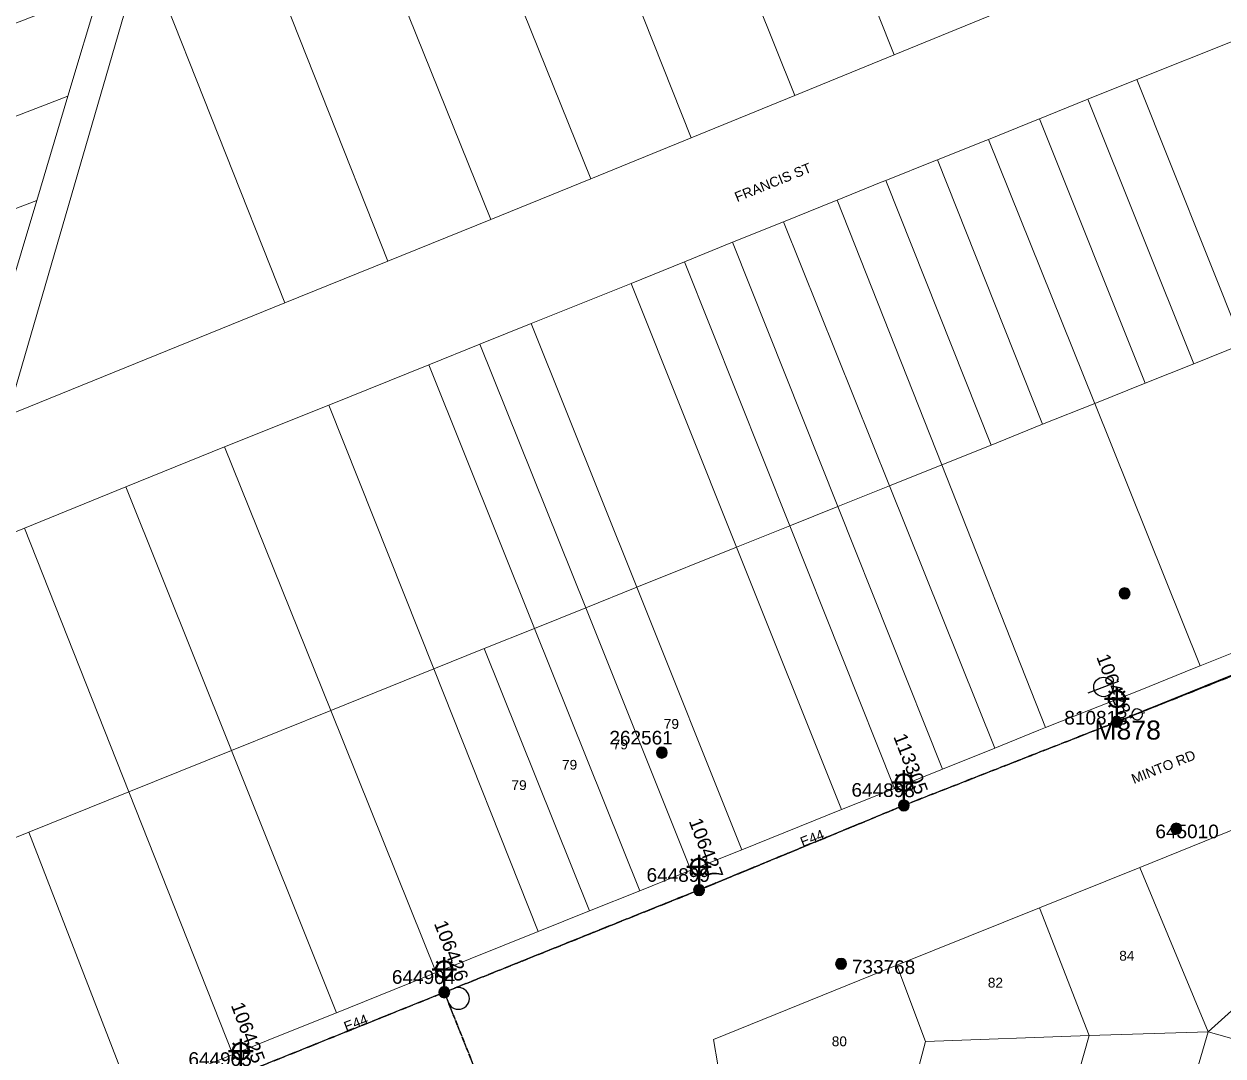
# Model space of a CAD drawing. Header units: metres. Extents: x 300457 to 302353, y 6232868 to 6234686.
# Drawn here: x 301158.7 to 301379.2, y 6233445.1 to 6233634.9 of the extents above; entities that cross this region are included whole.
import ezdxf
from ezdxf.enums import TextEntityAlignment as Align

# ---------------------------------------------------------------- set-up
doc = ezdxf.new("R2010")
doc.units = ezdxf.units.M
doc.linetypes.add('Cable Exist OH', pattern=[1, 1, 0])
doc.layers.get('0').update_dxf_attribs({"color": 6})
for name, color, linetype, lineweight in [('Cadastre Buildings_SP_EXT', 9, 'Continuous', 5), ('Cadastre Land Parcels_SP_EXT', 9, 'Continuous', 5), ('Cadastre Roads_SP_EXT', 9, 'Continuous', 5)]:
    doc.layers.add(name, color=color, linetype=linetype, lineweight=lineweight)
for name, color, linetype in [('Equip_SP_HV_EXT', 7, 'Continuous'), ('Equip_SP_LV_EXT', 7, 'Continuous'), ('Equip_SP_SL_EXT', 7, 'Continuous'), ('Mains_HV_EXT', 7, 'Continuous'), ('Mains_LV_EXT', 7, 'Continuous'), ('Mains_SL_EXT', 7, 'Continuous'), ('OH_Details_SP_MISC', 7, 'Continuous'), ('SupportsOH_SP_TR_HV_LV_SL_EXT', 7, 'Continuous')]:
    doc.layers.add(name, color=color, linetype=linetype)
doc.styles.add('HVSW_LABEL', font='arial.ttf')
doc.styles.add('iecARIAL', font='arial.ttf', dxfattribs={"height": 2})
doc.styles.add('POLE_LABEL', font='arial.ttf')
doc.styles.get("Standard").update_dxf_attribs({"font": 'arial.ttf'})

# ---------------------------------------------------------------- blocks, each defined once
blk = doc.blocks.new('LV_OH_LINKS_OPEN_EXT')
for p, q in [((-0.17, 4.97), (-0.17, 5.46)), ((0.17, 4.97), (0.17, 5.46)), ((-0.17, 3), (-0.17, 2.5)), ((0.17, 3), (0.17, 2.5))]:
    blk.add_line(p, q)
blk.add_lwpolyline([(0, 2.99, 1), (0, 4.98, 1)], format="xyb", close=True)
at = {"flags": 9}
for tag, p in [('ACTUAL_STATUS', (0, 0)), ('CONSTRUCTED_VOLTAGE', (0, -0.2)), ('OPERATING_VOLTAGE', (0, -0.6)), ('ORIENTATION', (0, -0.8)), ('OWNED_BY', (0, -1)), ('STATE', (0, -1.2)), ('SWITCH_TYPE', (0, -1.4)), ('NO_PHASES', (0, -0.4)), ('USAGE', (0, -1.6)), ('LEGEND', (0, -1.8)), ('NOTES', (0, -2))]:
    blk.add_attdef(tag, text='', height=0.2, dxfattribs=at).set_placement(p, align=Align.MIDDLE_LEFT)
at = {"flags": 1}
blk.add_attdef('Z', (0, 0), '', height=0.2, dxfattribs=at)
blk = doc.blocks.new('SL_LANTERN_EXT')
at = {"lineweight": 40}
for p, q in [((-1.46, 5.68), (-1.06, 5.28)), ((0, 1.97), (0, 6.47)), ((1.46, 5.68), (1.06, 5.28)), ((-2.25, 4.22), (2.25, 4.22)), ((-1.46, 2.76), (-1.06, 3.16)), ((0, 0), (0, 2.72)), ((1.46, 2.76), (1.06, 3.16))]:
    blk.add_line(p, q, dxfattribs=at)
blk.add_circle((0, 4.22), 1.5, dxfattribs=at)
at = {"style": 'iecARIAL', "flags": 8}
blk.add_attdef('ASSET_NUM', (1.5, 1.5), '', height=2.5, dxfattribs=at)
for tag, p, height, flags in [('OPERATING_VOLTAGE', (0.98, -1.65), 0.2, 9), ('ORIENTATION', (0.98, -1.85), 0.2, 9), ('OWNED_BY', (0.98, -2.05), 0.2, 9), ('STATE', (0.98, -2.25), 0.2, 9), ('CONSTRUCTED_VOLTAGE', (0.98, -0.65), 0.2, 9), ('CONTROL_TYPE', (0.98, -0.85), 0.2, 9), ('LANTERN_PURPOSE', (0.98, -1.05), 0.2, 9), ('LANTERN_TYPE', (0.98, -1.25), 0.2, 9), ('NO_PHASES', (0.98, -1.45), 0.2, 9), ('LNUMBER', (2.18, -3.25), 2.5, 8), ('USAGE', (0.98, -2.45), 0.2, 9), ('CEXIST', (0.98, -2.65), 0.2, 9), ('CNEW', (0.98, -2.85), 0.2, 9), ('CNUMBER', (0.98, -3.05), 0.2, 9), ('CREMOVE', (0.98, -3.25), 0.2, 9), ('CREPLACE', (0.98, -3.45), 0.2, 9), ('LKINGHEIGHT', (0.98, -3.65), 0.2, 9), ('LBRACKET', (0.98, -3.85), 0.2, 9), ('LBRACKETVOCAB', (0.98, -4.05), 0.2, 9), ('LCATEGORY', (0.98, -4.25), 0.2, 9), ('LCHARGE1', (0.98, -4.45), 0.2, 9), ('LCHARGE1PERCENT', (0.98, -4.65), 0.2, 9), ('LCHARGE2', (0.98, -4.85), 0.2, 9), ('LCHARGE2PERCENT', (0.98, -5.05), 0.2, 9), ('LCHARGE3', (0.98, -5.25), 0.2, 9), ('LCHARGE3PERCENT', (0.98, -5.45), 0.2, 9), ('LEXIST', (0.98, -5.65), 0.2, 9), ('LLAMP', (0.98, -5.85), 0.2, 9), ('LLAMPVOCAB', (0.98, -6.05), 0.2, 9), ('LMAST', (0.98, -6.25), 0.2, 9), ('LMASTVOCAB', (0.98, -6.45), 0.2, 9), ('LNEW', (0.98, -6.65), 0.2, 9), ('LANTNUMBER', (0.98, -6.85), 0.2, 9), ('LOUTREACH', (0.98, -7.25), 0.2, 9), ('LOUTREACHVOCAB', (0.98, -7.45), 0.2, 9), ('LRATECODE', (0.98, -7.65), 0.2, 9), ('LREMOVE', (0.98, -7.85), 0.2, 9), ('LREPLACE', (0.98, -8.05), 0.2, 9), ('LTYPE', (0.98, -8.25), 0.2, 9), ('LTYPEVOCAB', (0.98, -8.45), 0.2, 9), ('LEGEND', (0.98, -8.65), 0.2, 9), ('LOCATION', (0.98, -8.85), 0.2, 9), ('STREETNAME', (0.98, -9.25), 0.2, 9), ('SUBURB', (0.98, -9.45), 0.2, 1), ('NOTES', (0.98, -9.05), 0.2, 9)]:
    blk.add_attdef(tag, p, '', height=height, dxfattribs=dict(flags=flags))
blk = doc.blocks.new('POLE_EXT')
blk.add_hatch(color=256).paths.add_polyline_path([(-1, 0, 1), (1, 0, 1)])
blk.add_lwpolyline([(-1, 0, 1), (1, 0, 1)], format="xyb", close=True)
for tag, height, flags, p in [('pNumber', 2.5, 8, (-17.84, 2.07)), ('OWNED_BY', 0.2, 9, (1.35, -0.4)), ('SPECIAL_USE', 0.2, 9, (1.35, -0.8)), ('STATE', 0.2, 9, (1.35, -1)), ('cLV', 0.2, 9, (1.35, -1.4)), ('hDepth', 0.2, 9, (1.35, -1.6)), ('hDia', 0.2, 9, (1.35, -1.8)), ('cHV', 0.2, 9, (1.35, -2)), ('PARENT', 0.2, 9, (1.35, -0.6)), ('USAGE', 0.2, 9, (1.35, -1.2)), ('LBRACKET', 0.2, 9, (1.35, -2.2)), ('cLinedev', 0.2, 9, (1.35, -3.4)), ('pExisting', 0.2, 9, (1.35, -3.8)), ('pFooting', 0.2, 9, (1.35, -4.4)), ('LExisting', 0.2, 9, (1.35, -2.4)), ('LANTNUMBER', 0.2, 9, (1.35, -2.6)), ('LOther', 0.2, 9, (1.35, -2.8)), ('LRemove', 0.2, 9, (1.35, -3)), ('LEGEND', 0.2, 9, (1.35, -3.2)), ('LOCATION', 0.2, 9, (1.35, -3.6)), ('PFNUMBER', 0.2, 9, (1.35, -4)), ('NEWPFNUMBER', 0.2, 9, (1.35, -4.2)), ('pNew', 0.2, 9, (1.35, -4.6)), ('pRelocate', 0.2, 9, (1.35, -5)), ('pRemove', 0.2, 9, (1.35, -5.2)), ('pReplace', 0.2, 9, (1.35, -5.4)), ('pStay', 0.2, 9, (1.35, -5.6)), ('pType', 0.2, 9, (1.35, -5.8)), ('cspan', 0.2, 9, (1.35, -6)), ('STREETNAME', 0.2, 9, (1.35, -6.2)), ('SUBURB', 0.2, 9, (1.35, -6.4)), ('NOTES', 0.2, 9, (1.35, -6.6)), ('OPERATED_BY', 0.2, 9, (1.36, -7.01)), ('MAINTAINED_BY', 0.2, 9, (1.36, -6.81))]:
    blk.add_attdef(tag, text='', height=height, dxfattribs=dict(flags=flags)).set_placement(p, align=Align.MIDDLE_LEFT)
at = {"style": 'POLE_LABEL'}
for tag, height, flags, p in [('ASSET_NUM', 2.5, 8, (2, 2)), ('STRUCTURE_PLANT_NUMBER', 0.2, 9, (1.35, 0.03)), ('STREET_CODE', 0.2, 9, (1.35, -0.2))]:
    blk.add_attdef(tag, text='', height=height, dxfattribs=dict(at, flags=flags)).set_placement(p, align=Align.MIDDLE_LEFT)
at = {"flags": 1}
blk.add_attdef('Z', (1.35, -7.33), '', height=0.2, dxfattribs=at)
blk = doc.blocks.new('HV_ABS_CLOSED_EXT')
blk.add_line((-3, 6.87), (3, 6.87))
blk.add_circle((0, 6.87), 1.8)
at = {"style": 'HVSW_LABEL'}
for tag, height, flags, p in [('ASSET_NUM', 3.5, 8, (2, 2)), ('STREET_CODE', 0.2, 9, (0, -0.2))]:
    blk.add_attdef(tag, text='', height=height, dxfattribs=dict(at, flags=flags)).set_placement(p, align=Align.MIDDLE_LEFT)
at = {"flags": 1}
blk.add_attdef('Z', (0, 0), '', height=0.2, dxfattribs=at)
at = {"flags": 9}
for tag, p in [('ACTUAL_STATUS', (0, -0.4)), ('CONSTRUCTED_VOLTAGE', (0, -0.6)), ('OPERATING_VOLTAGE', (0, -1)), ('ORIENTATION', (0, -1.2)), ('OWNED_BY', (0, -1.4)), ('STATE', (0, -1.6)), ('SWITCH_TYPE', (0, -1.8)), ('NO_PHASES', (0, -0.8)), ('USAGE', (0, -2)), ('LEGEND', (0, -2.2)), ('STREETNAME', (0, -2.6)), ('SUBURB', (0, -2.8)), ('LOCATION', (0, -2.4)), ('NOTES', (0, -3))]:
    blk.add_attdef(tag, text='', height=0.2, dxfattribs=at).set_placement(p, align=Align.MIDDLE_LEFT)

msp = doc.modelspace()

# ---------------------------------------------------------------- linework, layer by layer
at = {"layer": 'Cadastre Buildings_SP_EXT', "linetype": 'Continuous'}
for points in [[(301402.07, 6233527.74), (301382.8, 6233576.06), (301373.82, 6233572.46), (301364.88, 6233568.89), (301355.61, 6233565.15), (301375.01, 6233516.9), (301383.29, 6233520.22), (301383.48, 6233520.3), (301387.58, 6233521.93), (301392.68, 6233523.96), (301392.88, 6233524.04), (301402.07, 6233527.74)], [(301375.01, 6233516.9), (301355.61, 6233565.15), (301346, 6233561.32), (301336.57, 6233557.49), (301327.48, 6233553.85), (301346.59, 6233505.54), (301354.48, 6233508.7), (301363.95, 6233512.45), (301373.93, 6233516.47), (301375.01, 6233516.9)], [(301110.16, 6233410.54), (301130.05, 6233418.52), (301144.08, 6233424.15), (301159.67, 6233430.41), (301178.34, 6233437.88), (301159.6, 6233486.32), (301140.63, 6233478.74), (301129.32, 6233474.23), (301110.16, 6233410.54)]]:
    msp.add_lwpolyline(points, close=True, dxfattribs=at)
at = {"layer": 'Cadastre Land Parcels_SP_EXT', "linetype": 'Continuous'}
for points in [[(301337.5, 6233636.9), (301312.8, 6233698.03), (301294.35, 6233690.57), (301318.75, 6233629.23), (301337.5, 6233636.9)], [(301318.75, 6233629.23), (301294.35, 6233690.57), (301275.89, 6233683.1), (301300.49, 6233621.76), (301318.75, 6233629.23)], [(301300.49, 6233621.76), (301275.89, 6233683.1), (301257.03, 6233675.46), (301281.43, 6233613.98), (301300.49, 6233621.76)], [(301281.43, 6233613.98), (301257.03, 6233675.46), (301238.17, 6233667.86), (301262.95, 6233606.46), (301281.43, 6233613.98)], [(301262.95, 6233606.46), (301238.17, 6233667.86), (301219.8, 6233660.42), (301244.54, 6233598.98), (301262.95, 6233606.46)], [(301244.54, 6233598.98), (301219.8, 6233660.42), (301201.24, 6233652.94), (301225.65, 6233591.29), (301244.54, 6233598.98)], [(301225.65, 6233591.29), (301201.24, 6233652.94), (301182.31, 6233645.27), (301206.69, 6233583.63), (301225.65, 6233591.29)], [(301155.69, 6233562.92), (301206.69, 6233583.63), (301182.31, 6233645.27), (301179.22, 6233644.01), (301155.69, 6233562.92)], [(301166.81, 6233621.68), (301172.62, 6233641.1), (301125.86, 6233622.98), (301120.14, 6233603.67), (301166.81, 6233621.68)], [(301382.8, 6233576.06), (301401.31, 6233583.57), (301381.79, 6233632.11), (301363.36, 6233624.71), (301382.8, 6233576.06)], [(301382.8, 6233576.06), (301363.36, 6233624.71), (301354.36, 6233621.11), (301373.82, 6233572.46), (301382.8, 6233576.06)], [(301161.07, 6233602.46), (301166.81, 6233621.68), (301120.14, 6233603.67), (301114.6, 6233584.84), (301161.07, 6233602.46)], [(301373.82, 6233572.46), (301354.36, 6233621.11), (301354.07, 6233620.99), (301345.44, 6233617.49), (301364.88, 6233568.89), (301373.82, 6233572.46)], [(301364.88, 6233568.89), (301345.44, 6233617.49), (301344.97, 6233617.31), (301336.07, 6233613.7), (301355.45, 6233565.55), (301355.61, 6233565.15), (301364.88, 6233568.89)], [(301355.61, 6233565.15), (301355.45, 6233565.55), (301336.07, 6233613.7), (301335.1, 6233613.31), (301326.72, 6233609.97), (301346, 6233561.32), (301355.61, 6233565.15)], [(301346, 6233561.32), (301326.72, 6233609.97), (301326.34, 6233609.82), (301317.23, 6233606.17), (301336.57, 6233557.49), (301346, 6233561.32)], [(301336.57, 6233557.49), (301317.23, 6233606.17), (301316.35, 6233605.82), (301308.23, 6233602.55), (301327.48, 6233553.85), (301336.57, 6233557.49)], [(301155.34, 6233583.22), (301161.07, 6233602.46), (301114.6, 6233584.84), (301108.87, 6233565.34), (301155.34, 6233583.22)], [(301327.48, 6233553.85), (301308.23, 6233602.55), (301307.44, 6233602.23), (301298.37, 6233598.56), (301317.9, 6233550.01), (301327.48, 6233553.85)], [(301317.9, 6233550.01), (301298.37, 6233598.56), (301289.03, 6233594.79), (301308.39, 6233546.21), (301317.9, 6233550.01)], [(301308.39, 6233546.21), (301289.03, 6233594.79), (301280.19, 6233591.22), (301299.54, 6233542.65), (301308.39, 6233546.21)], [(301299.54, 6233542.65), (301280.19, 6233591.22), (301270.36, 6233587.22), (301289.76, 6233538.71), (301299.54, 6233542.65)], [(301289.76, 6233538.71), (301270.36, 6233587.22), (301252, 6233579.85), (301271.4, 6233531.34), (301289.76, 6233538.71)], [(301271.4, 6233531.34), (301252, 6233579.85), (301242.56, 6233576.07), (301262.01, 6233527.56), (301271.4, 6233531.34)], [(301262.01, 6233527.56), (301242.56, 6233576.07), (301233.14, 6233572.27), (301252.59, 6233523.77), (301262.01, 6233527.56)], [(301243.36, 6233520.06), (301252.59, 6233523.77), (301233.14, 6233572.27), (301214.76, 6233564.85), (301234.08, 6233516.32), (301243.36, 6233520.06)], [(301234.08, 6233516.32), (301214.76, 6233564.85), (301195.62, 6233557.15), (301215.13, 6233508.69), (301234.08, 6233516.32)], [(301215.13, 6233508.69), (301195.62, 6233557.15), (301177.45, 6233549.79), (301196.85, 6233501.33), (301215.13, 6233508.69)], [(301346.59, 6233505.54), (301327.48, 6233553.85), (301317.9, 6233550.01), (301337.22, 6233501.76), (301345.35, 6233505.04), (301346.59, 6233505.54)], [(301196.85, 6233501.33), (301177.45, 6233549.79), (301158.8, 6233542.22), (301177.99, 6233493.73), (301196.85, 6233501.33)], [(301337.22, 6233501.76), (301317.9, 6233550.01), (301308.39, 6233546.21), (301327.64, 6233497.91), (301337.22, 6233501.76)], [(301327.64, 6233497.91), (301308.39, 6233546.21), (301299.54, 6233542.65), (301318.8, 6233494.34), (301327.64, 6233497.91)], [(301318.8, 6233494.34), (301299.54, 6233542.65), (301289.76, 6233538.71), (301309.06, 6233490.45), (301318.8, 6233494.34)], [(301140.63, 6233478.74), (301159.6, 6233486.32), (301177.99, 6233493.73), (301158.8, 6233542.22), (301148.58, 6233538.13), (301129.32, 6233474.23), (301140.63, 6233478.74)], [(301309.06, 6233490.45), (301289.76, 6233538.71), (301271.4, 6233531.34), (301290.71, 6233483.08), (301309.06, 6233490.45)], [(301290.71, 6233483.08), (301271.4, 6233531.34), (301262.01, 6233527.56), (301281.36, 6233479.3), (301290.71, 6233483.08)], [(301281.36, 6233479.3), (301262.01, 6233527.56), (301252.59, 6233523.77), (301271.94, 6233475.53), (301281.36, 6233479.3)], [(301271.94, 6233475.53), (301252.59, 6233523.77), (301243.36, 6233520.06), (301262.7, 6233471.83), (301271.94, 6233475.53)], [(301262.7, 6233471.83), (301243.36, 6233520.06), (301234.08, 6233516.32), (301253.29, 6233468.04), (301262.7, 6233471.83)], [(301253.29, 6233468.04), (301234.08, 6233516.32), (301215.13, 6233508.69), (301234.52, 6233460.48), (301253.29, 6233468.04)], [(301234.52, 6233460.48), (301215.13, 6233508.69), (301196.85, 6233501.33), (301216.16, 6233453.11), (301234.52, 6233460.48)], [(301216.16, 6233453.11), (301196.85, 6233501.33), (301177.99, 6233493.73), (301197.1, 6233445.43), (301205.92, 6233448.98), (301216.16, 6233453.11)], [(301197.1, 6233445.43), (301177.99, 6233493.73), (301159.6, 6233486.32), (301178.34, 6233437.88), (301197.1, 6233445.43)], [(301394.38, 6233465.74), (301385.26, 6233488.46), (301363.91, 6233479.84), (301376.49, 6233449.61), (301394.38, 6233465.74)], [(301363.91, 6233479.84), (301345.47, 6233472.39), (301354.62, 6233448.9), (301376.49, 6233449.61), (301363.91, 6233479.84)], [(301345.47, 6233472.39), (301319.25, 6233461.85), (301324.5, 6233447.8), (301354.62, 6233448.9), (301345.47, 6233472.39)], [(301421.16, 6233458.36), (301394.38, 6233465.74), (301376.49, 6233449.61), (301395.41, 6233444.29), (301415.24, 6233438.72), (301421.16, 6233458.36)], [(301324.5, 6233447.8), (301319.25, 6233461.85), (301285.52, 6233448.2), (301286.31, 6233443.51), (301320.7, 6233433.39), (301324.5, 6233447.8)], [(301354.62, 6233448.9), (301324.5, 6233447.8), (301320.7, 6233433.39), (301347.92, 6233425.29), (301354.62, 6233448.9)], [(301367.66, 6233419.5), (301376.49, 6233449.61), (301354.62, 6233448.9), (301347.92, 6233425.29), (301367.66, 6233419.5)], [(301395.41, 6233444.29), (301376.49, 6233449.61), (301367.66, 6233419.5), (301386.82, 6233413.88), (301395.41, 6233444.29)]]:
    msp.add_lwpolyline(points, close=True, dxfattribs=at)
at = {"layer": 'Cadastre Roads_SP_EXT', "linetype": 'Continuous'}
msp.add_lwpolyline([(301155.69, 6233562.92), (301179.22, 6233644.01), (301175.42, 6233642.33), (301172.62, 6233641.1), (301166.81, 6233621.68), (301161.07, 6233602.46), (301155.34, 6233583.22), (301148.68, 6233560.7), (301151.62, 6233561.63), (301155.69, 6233562.92)], close=True, dxfattribs=at)
for points in [[(301337.5, 6233636.9), (301318.75, 6233629.23), (301300.49, 6233621.76), (301281.43, 6233613.98), (301262.95, 6233606.46), (301244.54, 6233598.98), (301225.65, 6233591.29), (301206.69, 6233583.63), (301155.69, 6233562.92)], [(301148.58, 6233538.13), (301158.8, 6233542.22), (301177.45, 6233549.79), (301195.62, 6233557.15), (301214.76, 6233564.85), (301233.14, 6233572.27), (301242.56, 6233576.07), (301252, 6233579.85), (301270.36, 6233587.22), (301280.19, 6233591.22), (301289.03, 6233594.79), (301298.37, 6233598.56), (301307.44, 6233602.23), (301308.23, 6233602.55), (301316.35, 6233605.82), (301317.23, 6233606.17), (301326.34, 6233609.82), (301326.72, 6233609.97), (301335.1, 6233613.31), (301336.07, 6233613.7), (301344.97, 6233617.31), (301345.44, 6233617.49), (301354.07, 6233620.99), (301354.36, 6233621.11), (301363.36, 6233624.71), (301381.79, 6233632.11)]]:
    msp.add_lwpolyline(points, dxfattribs=at)
at = {"layer": 'Mains_HV_EXT', "linetype": 'Cable Exist OH'}
for points in [[(301359.67, 6233506.59), (301444.68, 6233540.57)], [(301245.39, 6233433.39), (301236.01, 6233456.86), (301282.85, 6233475.67), (301320.52, 6233491.24), (301359.67, 6233506.59)]]:
    msp.add_lwpolyline(points, dxfattribs=at)
at = {"layer": 'Mains_LV_EXT', "linetype": 'Cable Exist OH'}
for points in [[(301359.67, 6233506.59), (301402.43, 6233523.87)], [(301282.85, 6233475.69), (301320.52, 6233491.24), (301359.67, 6233506.59)], [(301236.01, 6233456.86), (301282.85, 6233475.69)], [(301198.6, 6233441.81), (301236.01, 6233456.86)], [(301236.01, 6233456.86), (301245.39, 6233433.39)]]:
    msp.add_lwpolyline(points, dxfattribs=at)
at = {"layer": 'Mains_LV_EXT', "linetype": 'Continuous'}
msp.add_lwpolyline([(301236.75, 6233455, 2.409557), (301237.87, 6233457.61)], format="xyb", dxfattribs=at)
at = {"layer": 'Mains_SL_EXT', "linetype": 'Cable Exist OH'}
for points in [[(301402.43, 6233523.87), (301359.67, 6233506.59)], [(301359.67, 6233506.59), (301320.52, 6233491.24)], [(301320.52, 6233491.24), (301282.85, 6233475.69)], [(301282.85, 6233475.69), (301236.01, 6233456.86)], [(301236.01, 6233456.86), (301198.6, 6233441.81)]]:
    msp.add_lwpolyline(points, dxfattribs=at)
at = {"layer": 'OH_Details_SP_MISC', "linetype": 'Continuous'}
msp.add_lwpolyline([(301483.93, 6233556.75), (301444.68, 6233540.57), (301402.43, 6233523.87), (301359.67, 6233506.59)], dxfattribs=at)

# ---------------------------------------------------------------- block references
at = {"layer": 'Equip_SP_HV_EXT'}
ref = msp.add_blockref('HV_ABS_CLOSED_EXT', (301359.67, 6233506.59), dxfattribs=dict(at, rotation=20.79536675575057))
ref.add_attrib('ASSET_NUM', 'M878', dxfattribs={"layer": '0', "height": 3.5, "style": 'HVSW_LABEL'}).set_placement((301361.67, 6233506.84), align=Align.TOP_CENTER)
at = {"layer": 'Equip_SP_LV_EXT', "rotation": 290.4491822277047}
msp.add_blockref('LV_OH_LINKS_OPEN_EXT', (301359.67, 6233506.59), dxfattribs=at)
at = {"layer": 'Equip_SP_SL_EXT'}
ref = msp.add_blockref('SL_LANTERN_EXT', (301359.67, 6233506.59), dxfattribs=at)
ref.add_attrib('ASSET_NUM', '106428', dxfattribs={"layer": '0', "height": 2.5, "rotation": 290.7532, "style": 'iecARIAL'}).set_placement((301361.17, 6233508.09), align=Align.MIDDLE_RIGHT)
ref = msp.add_blockref('SL_LANTERN_EXT', (301320.52, 6233491.24), dxfattribs=at)
ref.add_attrib('ASSET_NUM', '113305', dxfattribs={"layer": '0', "height": 2.5, "rotation": 290.9735, "style": 'iecARIAL'}).set_placement((301322.02, 6233492.74), align=Align.BOTTOM_RIGHT)
ref = msp.add_blockref('SL_LANTERN_EXT', (301282.85, 6233475.69), dxfattribs=at)
ref.add_attrib('ASSET_NUM', '106427', dxfattribs={"layer": '0', "height": 2.5, "rotation": 290.7018, "style": 'iecARIAL'}).set_placement((301284.35, 6233477.19), align=Align.BOTTOM_RIGHT)
ref = msp.add_blockref('SL_LANTERN_EXT', (301236.01, 6233456.86), dxfattribs=at)
ref.add_attrib('ASSET_NUM', '106426', dxfattribs={"layer": '0', "height": 2.5, "rotation": 290.7728, "style": 'iecARIAL'}).set_placement((301237.51, 6233458.36), align=Align.BOTTOM_RIGHT)
ref = msp.add_blockref('SL_LANTERN_EXT', (301198.6, 6233441.81), dxfattribs=at)
ref.add_attrib('ASSET_NUM', '106425', dxfattribs={"layer": '0', "height": 2.5, "rotation": 290.4443, "style": 'iecARIAL'}).set_placement((301200.1, 6233443.31), align=Align.BOTTOM_RIGHT)
at = {"layer": 'SupportsOH_SP_TR_HV_LV_SL_EXT'}
msp.add_blockref('POLE_EXT', (301361.11, 6233530.22), dxfattribs=at)
ref = msp.add_blockref('POLE_EXT', (301359.67, 6233506.59), dxfattribs=at)
ref.add_attrib('ASSET_NUM', '810813', dxfattribs={"layer": '0', "height": 2.5, "rotation": 359.8736, "style": 'POLE_LABEL'}).set_placement((301361.67, 6233507.34), align=Align.MIDDLE_RIGHT)
ref = msp.add_blockref('POLE_EXT', (301276.02, 6233500.94), dxfattribs=at)
ref.add_attrib('ASSET_NUM', '262561', dxfattribs={"layer": '0', "height": 2.5, "style": 'POLE_LABEL'}).set_placement((301278.02, 6233501.69), align=Align.BOTTOM_RIGHT)
ref = msp.add_blockref('POLE_EXT', (301320.52, 6233491.24), dxfattribs=at)
ref.add_attrib('ASSET_NUM', '644898', dxfattribs={"layer": '0', "height": 2.5, "rotation": 359.479, "style": 'POLE_LABEL'}).set_placement((301322.52, 6233491.99), align=Align.BOTTOM_RIGHT)
ref = msp.add_blockref('POLE_EXT', (301370.6, 6233486.95), dxfattribs=at)
ref.add_attrib('ASSET_NUM', '645010', dxfattribs={"layer": '0', "height": 2.5, "style": 'POLE_LABEL'}).set_placement((301372.6, 6233487.7), align=Align.TOP_CENTER)
ref = msp.add_blockref('POLE_EXT', (301282.85, 6233475.67), dxfattribs=at)
ref.add_attrib('ASSET_NUM', '644899', dxfattribs={"layer": '0', "height": 2.5, "rotation": 359.9092, "style": 'POLE_LABEL'}).set_placement((301284.85, 6233476.42), align=Align.BOTTOM_RIGHT)
ref = msp.add_blockref('POLE_EXT', (301308.97, 6233462.1), dxfattribs=at)
ref.add_attrib('ASSET_NUM', '733768', dxfattribs={"layer": '0', "height": 2.5, "rotation": 359.3352, "style": 'POLE_LABEL'}).set_placement((301310.97, 6233462.85), align=Align.TOP_LEFT)
ref = msp.add_blockref('POLE_EXT', (301236.01, 6233456.86), dxfattribs=at)
ref.add_attrib('ASSET_NUM', '644904', dxfattribs={"layer": '0', "height": 2.5, "rotation": 359.6262, "style": 'POLE_LABEL'}).set_placement((301238.01, 6233457.61), align=Align.BOTTOM_RIGHT)
ref = msp.add_blockref('POLE_EXT', (301198.6, 6233441.81), dxfattribs=at)
ref.add_attrib('ASSET_NUM', '644905', dxfattribs={"layer": '0', "height": 2.5, "rotation": 359.806, "style": 'POLE_LABEL'}).set_placement((301200.6, 6233442.56), align=Align.BOTTOM_RIGHT)

# ---------------------------------------------------------------- texts
at = {"layer": 'Cadastre Land Parcels_SP_EXT'}
for s, p in [('79', (301276.37, 6233505.32)), ('79', (301266.98, 6233501.54)), ('79', (301257.65, 6233497.8)), ('79', (301248.36, 6233494.06)), ('84', (301360.12, 6233462.68)), ('82', (301335.96, 6233457.73)), ('80', (301307.26, 6233446.95))]:
    msp.add_text(s, height=1.8, dxfattribs=at).set_placement(p)
at = {"layer": 'Cadastre Roads_SP_EXT'}
for s, rotation, p in [('FRANCIS ST', 22.0353, (301289.85, 6233602.18)), ('MINTO RD', 21.9138, (301362.82, 6233495.16))]:
    msp.add_text(s, height=1.8, rotation=rotation, dxfattribs=at).set_placement(p)
at = {"layer": 'Mains_LV_EXT'}
for rotation, p in [(21.3096, (301301.9, 6233483.56)), (20.7997, (301217.97, 6233449.61))]:
    msp.add_text('E44', height=1.8, rotation=rotation, dxfattribs=at).set_placement(p)

doc.saveas('drawing.dxf')
